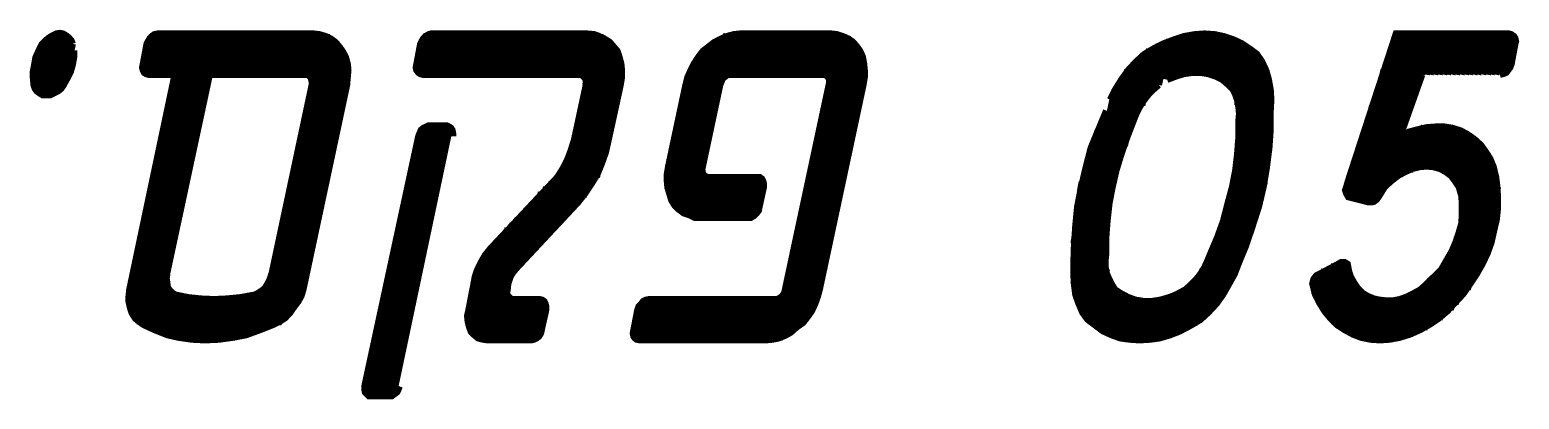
# Model space of a CAD drawing. Extents: x 489 to 720, y 1028 to 1176.
# Drawn here: x 689.005 to 691.641, y 1104.739 to 1105.394 of the extents above; entities that cross this region are included whole.
import ezdxf

# ---------------------------------------------------------------- set-up
doc = ezdxf.new("R2010")
doc.units = 0
doc.header["$MEASUREMENT"] = 0
doc.layers.add('M1280', color=7, linetype='Continuous')

msp = doc.modelspace()

# ---------------------------------------------------------------- linework, layer by layer
at = {"layer": 'M1280', "color": 7, "linetype": 'Continuous', "ltscale": 0.045455, "const_width": 0.0112}
for points in [[(689.0816, 1105.3688), (689.0793, 1105.3745), (689.0747, 1105.3801), (689.0702, 1105.3835), (689.0645, 1105.387), (689.0588, 1105.3881), (689.052, 1105.387), (689.0452, 1105.3835), (689.0395, 1105.3801), (689.0327, 1105.3745), (689.027, 1105.3688), (689.0213, 1105.3574), (689.0156, 1105.3449), (689.0134, 1105.3324), (689.0111, 1105.3199), (689.0111, 1105.3085), (689.0122, 1105.296), (689.0145, 1105.2892), (689.0179, 1105.2847), (689.0225, 1105.2813), (689.0281, 1105.2779), (689.035, 1105.2779), (689.0418, 1105.2779), (689.0486, 1105.2813), (689.0554, 1105.2847), (689.0611, 1105.2892), (689.0656, 1105.296), (689.0725, 1105.3085), (689.0781, 1105.3199), (689.0816, 1105.3324), (689.0838, 1105.3449), (689.0838, 1105.3574)], [(689.0236, 1105.2779), (689.0475, 1105.387)], [(689.0316, 1105.2779), (689.0543, 1105.387)], [(689.0395, 1105.2779), (689.0622, 1105.387)], [(689.0475, 1105.2779), (689.0691, 1105.387)], [(689.2622, 1105.3142), (689.2156, 1105.3142), (689.2111, 1105.3154), (689.2077, 1105.3176), (689.2054, 1105.3222), (689.2043, 1105.3267), (689.2054, 1105.3324), (689.2122, 1105.3688), (689.2145, 1105.3733), (689.2179, 1105.379), (689.2213, 1105.3824), (689.2259, 1105.3858), (689.2316, 1105.387), (689.5077, 1105.387), (689.5179, 1105.3858), (689.5293, 1105.3824), (689.5384, 1105.3779), (689.5463, 1105.3722), (689.5531, 1105.3642), (689.5588, 1105.3563), (689.5645, 1105.346), (689.5679, 1105.3335), (689.5691, 1105.3222), (689.5679, 1105.3097), (689.5668, 1105.296), (689.4895, 1104.9335), (689.4861, 1104.9222), (689.4804, 1104.912), (689.4725, 1104.9017), (689.4656, 1104.8915), (689.4566, 1104.8824), (689.4475, 1104.8767), (689.4361, 1104.871), (689.4134, 1104.862), (689.3884, 1104.8529), (689.3645, 1104.8483), (689.3395, 1104.8449), (689.3156, 1104.8438), (689.2929, 1104.8449), (689.2691, 1104.8483), (689.2486, 1104.8529), (689.2259, 1104.862), (689.2066, 1104.871), (689.1986, 1104.8767), (689.1918, 1104.8824), (689.1861, 1104.8915), (689.1827, 1104.9017), (689.1804, 1104.912), (689.1804, 1104.9222), (689.1816, 1104.9335), (689.277, 1105.387)], [(689.1827, 1104.9074), (689.2861, 1105.387)], [(689.1872, 1104.8892), (689.2929, 1105.387)], [(689.1929, 1104.8801), (689.3009, 1105.387)], [(689.1997, 1104.871), (689.3077, 1105.387)], [(689.2066, 1104.871), (689.3156, 1105.387)], [(689.2088, 1105.3142), (689.2236, 1105.387)], [(689.2145, 1104.871), (689.3236, 1105.387)], [(689.2156, 1105.3142), (689.2316, 1105.387)], [(689.2202, 1104.862), (689.3316, 1105.387)], [(689.2236, 1105.3142), (689.2395, 1105.387)], [(689.227, 1104.862), (689.3395, 1105.387)], [(689.2316, 1105.3142), (689.2475, 1105.387)], [(689.2395, 1105.3142), (689.2543, 1105.387)], [(689.2475, 1105.3142), (689.2622, 1105.387)], [(689.2543, 1105.3142), (689.2691, 1105.387)], [(689.3316, 1105.3142), (689.3463, 1105.387)], [(689.3395, 1105.3142), (689.3543, 1105.387)], [(689.3463, 1105.3142), (689.3622, 1105.387)], [(689.3543, 1105.3142), (689.3702, 1105.387)], [(689.3622, 1105.3142), (689.377, 1105.387)], [(689.3702, 1105.3142), (689.385, 1105.387)], [(689.377, 1105.3142), (689.3929, 1105.387)], [(689.385, 1105.3142), (689.4009, 1105.387)], [(689.3929, 1105.3142), (689.4088, 1105.387)], [(689.4009, 1105.3142), (689.4156, 1105.387)], [(689.4088, 1105.3142), (689.4236, 1105.387)], [(689.5236, 1105.387), (689.4122, 1104.862)], [(689.4156, 1105.3142), (689.4316, 1105.387)], [(689.4202, 1104.862), (689.5316, 1105.387)], [(689.4236, 1105.3142), (689.4384, 1105.387)], [(689.4316, 1105.3142), (689.4475, 1105.387)], [(689.4384, 1105.3142), (689.4543, 1105.387)], [(689.4475, 1105.3142), (689.4622, 1105.387)], [(689.4543, 1105.3142), (689.4691, 1105.387)], [(689.4622, 1105.3142), (689.477, 1105.387)], [(689.4691, 1105.3142), (689.4861, 1105.387)], [(689.477, 1105.3142), (689.4929, 1105.387)], [(689.4861, 1105.3142), (689.5009, 1105.387)], [(689.4929, 1105.3142), (689.5077, 1105.387)], [(689.5009, 1105.3142), (689.5156, 1105.387)], [(689.9884, 1105.296), (689.9895, 1105.3017), (689.9884, 1105.3074), (689.985, 1105.3108), (689.9816, 1105.3142), (689.977, 1105.3142), (689.7009, 1105.3142), (689.6963, 1105.3154), (689.6929, 1105.3176), (689.6895, 1105.3222), (689.6884, 1105.3267), (689.6895, 1105.3324), (689.6963, 1105.3688), (689.6986, 1105.3733), (689.702, 1105.379), (689.7054, 1105.3824), (689.7111, 1105.3858), (689.7156, 1105.387), (689.9918, 1105.387), (690.0043, 1105.3858), (690.0134, 1105.3824), (690.0225, 1105.3779), (690.0316, 1105.3722), (690.0384, 1105.3642), (690.0452, 1105.3563), (690.0486, 1105.346), (690.052, 1105.3335), (690.0531, 1105.3222), (690.0531, 1105.3097), (690.0509, 1105.296), (690.0293, 1105.1972), (690.0247, 1105.1767), (690.0179, 1105.1574), (690.01, 1105.1381), (689.9997, 1105.121), (689.9884, 1105.104), (689.9759, 1105.0881), (689.8656, 1104.9699), (689.8611, 1104.9642), (689.8566, 1104.9574), (689.8543, 1104.9506), (689.852, 1104.9438), (689.8509, 1104.9335), (689.8497, 1104.9279), (689.8509, 1104.9233), (689.8543, 1104.9199), (689.8577, 1104.9165), (689.8622, 1104.9165), (689.9077, 1104.9165), (689.9122, 1104.9154), (689.9156, 1104.9131), (689.9179, 1104.9085), (689.9191, 1104.904), (689.9191, 1104.8972), (689.9111, 1104.862), (689.91, 1104.8563), (689.9066, 1104.8506), (689.902, 1104.8472), (689.8975, 1104.8449), (689.8929, 1104.8438), (689.8156, 1104.8438), (689.8077, 1104.8449), (689.7986, 1104.8472), (689.7918, 1104.8529), (689.7861, 1104.8585), (689.7827, 1104.8676), (689.7804, 1104.8767), (689.7793, 1104.887), (689.7816, 1104.8972), (689.7906, 1104.9438)], [(689.6929, 1105.3142), (689.7077, 1105.387)], [(689.7009, 1105.3142), (689.7156, 1105.387)], [(689.7077, 1105.3142), (689.7236, 1105.387)], [(689.7156, 1105.3142), (689.7316, 1105.387)], [(689.7236, 1105.3142), (689.7395, 1105.387)], [(689.7316, 1105.3142), (689.7463, 1105.387)], [(689.7395, 1105.3142), (689.7543, 1105.387)], [(689.7463, 1105.3142), (689.7622, 1105.387)], [(689.7543, 1105.3142), (689.7702, 1105.387)], [(689.7622, 1105.3142), (689.777, 1105.387)], [(689.7702, 1105.3142), (689.785, 1105.387)], [(689.777, 1105.3142), (689.7929, 1105.387)], [(689.785, 1105.3142), (689.7997, 1105.387)], [(689.7929, 1105.3142), (689.8088, 1105.387)], [(689.7997, 1105.3142), (689.8156, 1105.387)], [(689.8088, 1105.3142), (689.8236, 1105.387)], [(689.8156, 1105.3142), (689.8304, 1105.387)], [(689.8236, 1105.3142), (689.8384, 1105.387)], [(689.8304, 1105.3142), (689.8475, 1105.387)], [(689.8384, 1105.3142), (689.8543, 1105.387)], [(689.8475, 1105.3142), (689.8622, 1105.387)], [(689.8543, 1105.3142), (689.8691, 1105.387)], [(689.8622, 1105.3142), (689.877, 1105.387)], [(689.8691, 1105.3142), (689.885, 1105.387)], [(689.877, 1105.3142), (689.8929, 1105.387)], [(689.885, 1105.3142), (689.9009, 1105.387)], [(689.8929, 1105.3142), (689.9077, 1105.387)], [(689.9009, 1105.3142), (689.9156, 1105.387)], [(689.9077, 1105.3142), (689.9236, 1105.387)], [(689.9156, 1105.3142), (689.9316, 1105.387)], [(689.9236, 1105.3142), (689.9384, 1105.387)], [(689.9316, 1105.3142), (689.9463, 1105.387)], [(689.935, 1105.0426), (690.0088, 1105.387)], [(689.9384, 1105.3142), (689.9543, 1105.387)], [(689.9441, 1105.0517), (690.0156, 1105.387)], [(689.9463, 1105.3142), (689.9611, 1105.387)], [(689.9543, 1105.3142), (689.9702, 1105.387)], [(689.9611, 1105.3142), (689.977, 1105.387)], [(689.9702, 1105.3142), (689.985, 1105.387)], [(689.977, 1105.3142), (689.9918, 1105.387)], [(689.985, 1105.3142), (689.9997, 1105.387)], [(690.1963, 1105.1517), (690.1952, 1105.146), (690.1963, 1105.1404), (690.1986, 1105.1358), (690.2031, 1105.1335), (690.2088, 1105.1324), (690.2929, 1105.1324), (690.2975, 1105.1324), (690.3009, 1105.1301), (690.3031, 1105.1256), (690.3043, 1105.121), (690.3043, 1105.1154), (690.2963, 1105.079), (690.2952, 1105.0733), (690.2918, 1105.0688), (690.2872, 1105.0642), (690.2816, 1105.0608), (690.277, 1105.0608), (690.1918, 1105.0608), (690.1816, 1105.0608), (690.1725, 1105.0654), (690.1622, 1105.0688), (690.1531, 1105.0756), (690.1463, 1105.0824), (690.1406, 1105.0915), (690.1372, 1105.1029), (690.1338, 1105.1142), (690.1327, 1105.1256), (690.1327, 1105.1381), (690.135, 1105.1517), (690.1656, 1105.296), (690.1691, 1105.3097), (690.1747, 1105.3222), (690.1804, 1105.3335), (690.1884, 1105.346), (690.1963, 1105.3563), (690.2066, 1105.3642), (690.2168, 1105.3722), (690.2281, 1105.3779), (690.2384, 1105.3824), (690.2509, 1105.3858), (690.2622, 1105.387), (690.4236, 1105.387), (690.4338, 1105.3858), (690.4441, 1105.3824), (690.4543, 1105.3779), (690.4622, 1105.3722), (690.4691, 1105.3642), (690.4747, 1105.3563), (690.4793, 1105.346), (690.4816, 1105.3335), (690.4827, 1105.3222), (690.4827, 1105.3097), (690.4804, 1105.296), (690.4031, 1104.9335), (690.3997, 1104.921), (690.3952, 1104.9085), (690.3895, 1104.896), (690.3816, 1104.8847), (690.3736, 1104.8745), (690.3622, 1104.8665), (690.352, 1104.8574), (690.3418, 1104.8517), (690.3304, 1104.8472), (690.3191, 1104.8449), (690.3077, 1104.8438), (690.085, 1104.8438), (690.0793, 1104.8449), (690.0759, 1104.8472), (690.0736, 1104.8506), (690.0725, 1104.8563), (690.0736, 1104.862), (690.0804, 1104.8972), (690.0827, 1104.904), (690.0872, 1104.9085), (690.0906, 1104.9131), (690.0952, 1104.9154), (690.1009, 1104.9165), (690.3225, 1104.9165), (690.3281, 1104.9165), (690.3338, 1104.9199), (690.3372, 1104.9233), (690.3406, 1104.9279), (690.3429, 1104.9335)], [(690.1702, 1105.0608), (690.2384, 1105.387)], [(690.2463, 1105.387), (690.177, 1105.0608)], [(690.2384, 1105.3142), (690.2543, 1105.387)], [(690.2463, 1105.3142), (690.2622, 1105.387)], [(690.2543, 1105.3142), (690.2691, 1105.387)], [(690.2622, 1105.3142), (690.277, 1105.387)], [(690.2691, 1105.3142), (690.2838, 1105.387)], [(690.277, 1105.3142), (690.2929, 1105.387)], [(690.2838, 1105.3142), (690.3009, 1105.387)], [(690.2929, 1105.3142), (690.3077, 1105.387)], [(690.3009, 1105.3142), (690.3156, 1105.387)], [(690.3077, 1105.3142), (690.3225, 1105.387)], [(690.3156, 1105.3142), (690.3316, 1105.387)], [(690.3225, 1105.3142), (690.3384, 1105.387)], [(690.3225, 1104.8438), (690.4384, 1105.387)], [(690.3316, 1105.3142), (690.3463, 1105.387)], [(690.3316, 1104.8438), (690.4452, 1105.387)], [(690.3384, 1105.3142), (690.3543, 1105.387)], [(690.3463, 1105.3142), (690.3611, 1105.387)], [(690.3543, 1105.3142), (690.3702, 1105.387)], [(690.3611, 1105.3142), (690.377, 1105.387)], [(690.3702, 1105.3142), (690.385, 1105.387)], [(690.377, 1105.3142), (690.3918, 1105.387)], [(690.385, 1105.3142), (690.3997, 1105.387)], [(690.3918, 1105.3142), (690.4088, 1105.387)], [(690.3997, 1105.3142), (690.4156, 1105.387)], [(690.4088, 1105.3142), (690.4236, 1105.387)], [(690.4156, 1105.3142), (690.4304, 1105.387)], [(690.91, 1105.2506), (690.8963, 1105.2176), (690.8827, 1105.1847), (690.8736, 1105.1495), (690.8656, 1105.1154), (690.8588, 1105.0813), (690.8554, 1105.046), (690.8531, 1105.012), (690.852, 1104.979), (690.852, 1104.9608), (690.8531, 1104.9426), (690.8554, 1104.9245), (690.8611, 1104.9085), (690.8679, 1104.8926), (690.877, 1104.8801), (690.8906, 1104.8699), (690.9043, 1104.8597), (690.9191, 1104.8529), (690.935, 1104.8472), (690.952, 1104.8449), (690.9691, 1104.8438), (690.9872, 1104.8449), (691.0043, 1104.8472), (691.0236, 1104.8529), (691.0406, 1104.8597), (691.06, 1104.8699), (691.077, 1104.8801), (691.0906, 1104.8926), (691.1054, 1104.9085), (691.1168, 1104.9245), (691.127, 1104.9426), (691.1372, 1104.9608), (691.1441, 1104.979), (691.1577, 1105.012), (691.1691, 1105.046), (691.1804, 1105.0813), (691.1884, 1105.1154), (691.1941, 1105.1495), (691.1986, 1105.1847), (691.2009, 1105.2176), (691.2009, 1105.2506), (691.202, 1105.2699), (691.2009, 1105.2881), (691.1975, 1105.3063), (691.1929, 1105.3222), (691.1861, 1105.337), (691.177, 1105.3506), (691.1634, 1105.3608), (691.1497, 1105.3699), (691.135, 1105.3767), (691.1179, 1105.3824), (691.102, 1105.3858), (691.0838, 1105.387), (691.0668, 1105.3858), (691.0475, 1105.3824), (691.0304, 1105.3767), (691.0122, 1105.3699), (690.9941, 1105.3608), (690.977, 1105.3506), (690.9622, 1105.337), (690.9486, 1105.3222), (690.9372, 1105.3063), (690.9259, 1105.2881), (690.9168, 1105.2699)], [(691.0384, 1105.3142), (691.0543, 1105.387)], [(691.0452, 1105.3142), (691.0611, 1105.387)], [(691.0543, 1105.3142), (691.0691, 1105.387)], [(691.0611, 1105.3142), (691.077, 1105.387)], [(691.0691, 1105.3142), (691.0838, 1105.387)], [(691.077, 1105.3142), (691.0929, 1105.387)], [(691.0838, 1105.3142), (691.0997, 1105.387)], [(691.0929, 1105.3142), (691.1077, 1105.387)], [(691.0997, 1105.3142), (691.1145, 1105.387)], [(691.4691, 1105.3142), (691.4304, 1105.2051), (691.4452, 1105.2131), (691.4622, 1105.2176), (691.477, 1105.221), (691.4929, 1105.2222), (691.5088, 1105.2222), (691.5225, 1105.2199), (691.5372, 1105.2154), (691.5497, 1105.2085), (691.5611, 1105.2006), (691.5725, 1105.1904), (691.5816, 1105.1779), (691.5895, 1105.1654), (691.5952, 1105.1517), (691.5997, 1105.1335), (691.602, 1105.1154), (691.6031, 1105.096), (691.6031, 1105.0779), (691.6009, 1105.0574), (691.5963, 1105.0381), (691.5918, 1105.0176), (691.585, 1104.9983), (691.5759, 1104.979), (691.5656, 1104.9608), (691.5543, 1104.9438), (691.5418, 1104.9256), (691.5281, 1104.9108), (691.5134, 1104.8949), (691.4986, 1104.8824), (691.4816, 1104.871), (691.4656, 1104.862), (691.4475, 1104.854), (691.4293, 1104.8483), (691.4111, 1104.8449), (691.3941, 1104.8438), (691.3781, 1104.8449), (691.3611, 1104.8483), (691.3463, 1104.854), (691.3316, 1104.862), (691.3179, 1104.871), (691.3066, 1104.8824), (691.2963, 1104.8949), (691.2872, 1104.9097), (691.2793, 1104.9256), (691.2747, 1104.9438), (691.2759, 1104.9495), (691.2781, 1104.954), (691.2816, 1104.9585), (691.2861, 1104.9608), (691.3202, 1104.979), (691.3259, 1104.9824), (691.3316, 1104.9824), (691.3372, 1104.979), (691.3395, 1104.9665), (691.3429, 1104.9563), (691.3486, 1104.946), (691.3554, 1104.9358), (691.3634, 1104.9279), (691.3725, 1104.9222), (691.3838, 1104.9176), (691.3941, 1104.9154), (691.4054, 1104.9142), (691.4179, 1104.9142), (691.4293, 1104.9165), (691.4418, 1104.921), (691.4531, 1104.9267), (691.4656, 1104.9335), (691.4781, 1104.9449), (691.4906, 1104.9574), (691.5031, 1104.9699), (691.5122, 1104.9858), (691.5213, 1105.0017), (691.5281, 1105.0176), (691.5338, 1105.0347), (691.5384, 1105.0506), (691.5395, 1105.0688), (691.5395, 1105.0847), (691.5384, 1105.0995), (691.5338, 1105.1154), (691.527, 1105.1256), (691.5202, 1105.1347), (691.5111, 1105.1415), (691.5009, 1105.1472), (691.4884, 1105.1506), (691.477, 1105.1517), (691.4645, 1105.1506), (691.4509, 1105.1472), (691.4384, 1105.1415), (691.4259, 1105.1347), (691.4145, 1105.1256), (691.4031, 1105.1154), (691.3918, 1105.0972), (691.3884, 1105.0926), (691.3838, 1105.0892), (691.3793, 1105.0881), (691.3747, 1105.0881), (691.3384, 1105.0972), (691.335, 1105.1029), (691.3327, 1105.1097), (691.335, 1105.1165), (691.3372, 1105.1245), (691.4225, 1105.387), (691.6225, 1105.387), (691.627, 1105.3858), (691.6316, 1105.3824), (691.6338, 1105.379), (691.635, 1105.3733), (691.6338, 1105.3688), (691.627, 1105.3324), (691.6247, 1105.3267), (691.6213, 1105.3222), (691.6179, 1105.3176), (691.6122, 1105.3154), (691.6066, 1105.3142)], [(691.3588, 1105.0881), (691.4225, 1105.387)], [(691.3668, 1105.0881), (691.4304, 1105.387)], [(691.3747, 1105.0881), (691.4384, 1105.387)], [(691.3827, 1105.0881), (691.4452, 1105.387)], [(691.3918, 1105.0972), (691.4531, 1105.387)], [(691.4031, 1105.1154), (691.4611, 1105.387)], [(691.4122, 1105.1245), (691.4691, 1105.387)], [(691.4486, 1105.2597), (691.477, 1105.387)], [(691.4691, 1105.3142), (691.4838, 1105.387)], [(691.477, 1105.3142), (691.4918, 1105.387)], [(691.4838, 1105.3142), (691.4997, 1105.387)], [(691.4918, 1105.3142), (691.5077, 1105.387)], [(691.4997, 1105.3142), (691.5145, 1105.387)], [(691.5077, 1105.3142), (691.5225, 1105.387)], [(691.5145, 1105.3142), (691.5304, 1105.387)], [(691.5225, 1105.3142), (691.5384, 1105.387)], [(691.5304, 1105.3142), (691.5463, 1105.387)], [(691.5384, 1105.3142), (691.5531, 1105.387)], [(691.5463, 1105.3142), (691.5611, 1105.387)], [(691.5531, 1105.3142), (691.5679, 1105.387)], [(691.5611, 1105.3142), (691.577, 1105.387)], [(691.5679, 1105.3142), (691.585, 1105.387)], [(691.577, 1105.3142), (691.5918, 1105.387)], [(691.585, 1105.3142), (691.5997, 1105.387)], [(691.5918, 1105.3142), (691.6066, 1105.387)], [(691.5997, 1105.3142), (691.6145, 1105.387)], [(691.6066, 1105.3142), (691.6225, 1105.387)], [(691.6145, 1105.3142), (691.6304, 1105.387)], [(689.0122, 1105.296), (689.027, 1105.3688)], [(689.0179, 1105.287), (689.0384, 1105.3767)], [(689.0566, 1105.287), (689.0747, 1105.3767)], [(689.0656, 1105.296), (689.0816, 1105.3688)], [(689.4293, 1104.871), (689.5372, 1105.3767)], [(689.4361, 1104.871), (689.5441, 1105.3767)], [(689.4452, 1104.871), (689.5497, 1105.3688)], [(689.4543, 1104.8801), (689.5554, 1105.3597)], [(689.9554, 1105.0699), (690.0213, 1105.3767)], [(689.9656, 1105.079), (690.0293, 1105.3767)], [(689.9759, 1105.0881), (690.035, 1105.3688)], [(689.985, 1105.0972), (690.0406, 1105.3597)], [(690.1441, 1105.0881), (690.202, 1105.3597)], [(690.1497, 1105.079), (690.2122, 1105.3688)], [(690.1554, 1105.0699), (690.2213, 1105.3767)], [(690.1634, 1105.0699), (690.2293, 1105.3767)], [(690.3406, 1104.8529), (690.452, 1105.3767)], [(690.3486, 1104.8529), (690.46, 1105.3767)], [(690.3577, 1104.862), (690.4656, 1105.3688)], [(690.3679, 1104.871), (690.4713, 1105.3597)], [(690.9588, 1105.2335), (690.9861, 1105.3597)], [(690.9736, 1105.2597), (690.9941, 1105.3597)], [(690.985, 1105.2779), (691.0031, 1105.3688)], [(690.9941, 1105.287), (691.0122, 1105.3688)], [(691.0031, 1105.296), (691.0213, 1105.3767)], [(691.0134, 1105.3063), (691.0293, 1105.3767)], [(691.0213, 1105.3063), (691.0361, 1105.3767)], [(691.0293, 1105.3063), (691.0441, 1105.3767)], [(691.1054, 1105.3063), (691.1202, 1105.3767)], [(691.1134, 1105.3063), (691.1281, 1105.3767)], [(691.1202, 1105.3063), (691.1372, 1105.3767)], [(691.1259, 1105.296), (691.1441, 1105.3767)], [(691.1327, 1105.287), (691.1497, 1105.3688)], [(691.1384, 1105.2779), (691.1577, 1105.3688)], [(691.1418, 1105.2597), (691.1634, 1105.3597)], [(691.1441, 1105.2335), (691.1702, 1105.3597)], [(689.4634, 1104.8892), (689.5622, 1105.3506)], [(689.4747, 1104.9074), (689.5668, 1105.3324)], [(689.9963, 1105.1154), (690.0475, 1105.3506)], [(690.0088, 1105.1324), (690.0509, 1105.3324)], [(690.135, 1105.1154), (690.1816, 1105.3324)], [(690.1384, 1105.0972), (690.1918, 1105.3506)], [(690.377, 1104.8801), (690.477, 1105.3506)], [(690.3884, 1104.8972), (690.4804, 1105.3324)], [(690.8656, 1104.8972), (690.9577, 1105.3324)], [(690.8713, 1104.8892), (690.9668, 1105.3404)], [(690.9429, 1105.1881), (690.977, 1105.3506)], [(691.0861, 1104.8892), (691.1827, 1105.3404)], [(691.0963, 1104.8972), (691.1884, 1105.3324)], [(691.177, 1105.3506), (691.1441, 1105.1972)], [(689.3236, 1105.3142), (689.4929, 1105.3142), (689.4975, 1105.3142), (689.5009, 1105.3108), (689.5031, 1105.3074), (689.5043, 1105.3017), (689.5043, 1105.296)], [(690.2463, 1105.3142), (690.2406, 1105.3142), (690.2361, 1105.3108), (690.2316, 1105.3074), (690.2293, 1105.3017), (690.227, 1105.296)], [(690.4191, 1105.296), (690.4202, 1105.3017), (690.4191, 1105.3074), (690.4168, 1105.3108), (690.4122, 1105.3142), (690.4088, 1105.3142), (690.2463, 1105.3142)], [(690.8566, 1104.9245), (690.9372, 1105.3063)], [(690.86, 1104.9074), (690.9475, 1105.3233)], [(691.0031, 1105.296), (690.9941, 1105.2881), (690.985, 1105.279), (690.977, 1105.2688), (690.9691, 1105.2563), (690.9634, 1105.2449), (690.9588, 1105.2335), (690.9475, 1105.204), (690.9372, 1105.1745), (690.9281, 1105.1449), (690.9213, 1105.1154), (690.9156, 1105.0858), (690.9122, 1105.0551), (690.91, 1105.0267), (690.91, 1104.9972), (690.9088, 1104.9858), (690.9088, 1104.9733), (690.9111, 1104.962), (690.9156, 1104.9517), (690.9202, 1104.9426), (690.9259, 1104.9335), (690.9384, 1104.9256), (690.9497, 1104.9199), (690.9622, 1104.9154), (690.977, 1104.9131), (690.9906, 1104.9131), (691.0054, 1104.9154), (691.0213, 1104.9199), (691.035, 1104.9256), (691.0497, 1104.9335), (691.06, 1104.9426), (691.0691, 1104.9517), (691.077, 1104.962), (691.0838, 1104.9733), (691.0895, 1104.9858), (691.0941, 1104.9972), (691.1066, 1105.0267), (691.1168, 1105.0551), (691.1247, 1105.0858), (691.1327, 1105.1154), (691.1384, 1105.1449), (691.1418, 1105.1745), (691.1441, 1105.204), (691.1441, 1105.2335), (691.1452, 1105.2449), (691.1441, 1105.2563), (691.1418, 1105.2688), (691.1384, 1105.279), (691.1338, 1105.2881), (691.1259, 1105.296), (691.1156, 1105.3051), (691.1043, 1105.3108), (691.0906, 1105.3154), (691.077, 1105.3176), (691.0622, 1105.3176), (691.0475, 1105.3154), (691.0327, 1105.3108), (691.0179, 1105.3051)], [(691.1054, 1104.9074), (691.1941, 1105.3233)], [(691.1168, 1104.9245), (691.1975, 1105.3063)], [(691.3531, 1105.0972), (691.4009, 1105.3233)], [(690.852, 1104.9438), (690.9247, 1105.287)], [(691.1281, 1104.9438), (691.2009, 1105.287)], [(690.852, 1104.979), (690.91, 1105.2506)], [(691.1441, 1104.979), (691.2009, 1105.2506)], [(691.3463, 1105.0972), (691.3804, 1105.2597)], [(689.7543, 1105.2051), (689.7543, 1105.2108), (689.7531, 1105.2165), (689.7509, 1105.2199), (689.7475, 1105.2222), (689.7429, 1105.2245), (689.7111, 1105.2245), (689.7066, 1105.2222), (689.702, 1105.2199), (689.6975, 1105.2165), (689.6952, 1105.2108), (689.6929, 1105.2051), (689.5975, 1104.762), (689.5975, 1104.7563), (689.5986, 1104.7517), (689.602, 1104.7483), (689.6054, 1104.7449), (689.61, 1104.7449), (689.6418, 1104.7449), (689.6463, 1104.7449), (689.6509, 1104.7483), (689.6554, 1104.7517), (689.6577, 1104.7563), (689.66, 1104.762)], [(689.6031, 1104.7449), (689.7043, 1105.2245)], [(689.61, 1104.7449), (689.7111, 1105.2245)], [(689.6179, 1104.7449), (689.7191, 1105.2245)], [(689.6247, 1104.7449), (689.7281, 1105.2245)], [(689.6327, 1104.7449), (689.735, 1105.2245)], [(689.6418, 1104.7449), (689.7429, 1105.2245)], [(689.6486, 1104.7449), (689.7497, 1105.2245)], [(691.4577, 1105.1517), (691.4725, 1105.2245)], [(691.4656, 1105.1517), (691.4804, 1105.2245)], [(691.4725, 1105.1517), (691.4872, 1105.2245)], [(691.4804, 1105.1517), (691.4963, 1105.2245)], [(691.4872, 1105.1517), (691.5043, 1105.2245)], [(691.4963, 1105.1517), (691.5111, 1105.2245)], [(691.502, 1105.1415), (691.5191, 1105.2245)], [(689.9679, 1105.1972), (689.9622, 1105.179), (689.9566, 1105.1642), (689.9486, 1105.1483), (689.9384, 1105.1324), (689.8202, 1105.0063), (689.8111, 1104.9949), (689.8043, 1104.9835), (689.7975, 1104.9699), (689.7929, 1104.9563), (689.7906, 1104.9438)], [(690.027, 1105.1881), (690.0293, 1105.1972)], [(690.852, 1105.0154), (690.8941, 1105.2142)], [(691.1588, 1105.0154), (691.2009, 1105.2142)], [(691.4225, 1105.1324), (691.4384, 1105.2051)], [(691.4327, 1105.1415), (691.4475, 1105.2142)], [(691.4395, 1105.1415), (691.4554, 1105.2142)], [(691.4475, 1105.1415), (691.4634, 1105.2142)], [(691.5088, 1105.1415), (691.5247, 1105.2142)], [(691.5168, 1105.1415), (691.5316, 1105.2142)], [(691.5225, 1105.1324), (691.5406, 1105.2142)], [(691.5281, 1105.1245), (691.5475, 1105.2142)], [(691.5338, 1105.1154), (691.5531, 1105.2051)], [(691.5384, 1105.0972), (691.5611, 1105.2051)], [(691.5406, 1105.0699), (691.5668, 1105.1972)], [(691.3384, 1105.0972), (691.3577, 1105.1881)], [(691.5088, 1104.8892), (691.5725, 1105.1881)], [(691.5191, 1104.8972), (691.5793, 1105.1779)], [(691.5281, 1104.9074), (691.585, 1105.1688)], [(689.9259, 1105.0335), (689.9497, 1105.1517)], [(691.5406, 1104.9245), (691.5895, 1105.1608)], [(691.5497, 1104.9335), (691.5952, 1105.1517)], [(689.8963, 1105.0063), (689.9191, 1105.1154)], [(689.9066, 1105.0154), (689.9293, 1105.1245)], [(689.9156, 1105.0256), (689.9384, 1105.1324)], [(690.185, 1105.0608), (690.1997, 1105.1324)], [(690.1918, 1105.0608), (690.2088, 1105.1324)], [(690.1997, 1105.0608), (690.2156, 1105.1324)], [(690.2088, 1105.0608), (690.2236, 1105.1324)], [(690.2156, 1105.0608), (690.2304, 1105.1324)], [(690.2236, 1105.0608), (690.2384, 1105.1324)], [(690.2304, 1105.0608), (690.2463, 1105.1324)], [(690.2384, 1105.0608), (690.2543, 1105.1324)], [(690.2463, 1105.0608), (690.2622, 1105.1324)], [(690.2543, 1105.0608), (690.2691, 1105.1324)], [(690.2622, 1105.0608), (690.277, 1105.1324)], [(690.2691, 1105.0608), (690.2838, 1105.1324)], [(690.277, 1105.0608), (690.2929, 1105.1324)], [(690.2838, 1105.0608), (690.2997, 1105.1324)], [(690.8634, 1105.1063), (690.8668, 1105.1245)], [(691.1861, 1105.1063), (691.1906, 1105.1245)], [(691.5611, 1104.9529), (691.5997, 1105.1324)], [(691.5736, 1104.979), (691.6031, 1105.1154)], [(689.8747, 1104.979), (689.8986, 1105.0881)], [(689.885, 1104.9892), (689.91, 1105.1063)], [(689.8304, 1104.8438), (689.8781, 1105.0699)], [(689.8656, 1104.9699), (689.8895, 1105.079)], [(691.5895, 1105.0154), (691.6031, 1105.079)], [(689.8088, 1104.8438), (689.8509, 1105.0426)], [(689.8156, 1104.8438), (689.86, 1105.0517)], [(689.8236, 1104.8438), (689.8691, 1105.0608)], [(689.7941, 1104.8529), (689.8293, 1105.0154)], [(689.7997, 1104.8438), (689.8384, 1105.0256)], [(690.877, 1104.8801), (690.91, 1105.0335)], [(691.077, 1104.8801), (691.11, 1105.0335)], [(691.4997, 1104.8801), (691.5304, 1105.0256)], [(689.7827, 1104.871), (689.8088, 1104.9892)], [(689.7884, 1104.862), (689.8202, 1105.0063)], [(690.8827, 1104.871), (690.91, 1104.9972)], [(691.0668, 1104.871), (691.0941, 1104.9972)], [(691.4918, 1104.8801), (691.5145, 1104.9892)], [(689.2486, 1104.9608), (689.2475, 1104.9529), (689.2486, 1104.946), (689.2497, 1104.9381), (689.2531, 1104.9324), (689.2577, 1104.9279), (689.2634, 1104.9245)], [(689.2634, 1104.9245), (689.2861, 1104.9199), (689.3077, 1104.9176), (689.3316, 1104.9165), (689.3543, 1104.9176), (689.3781, 1104.9199), (689.4031, 1104.9245), (689.41, 1104.9279), (689.4168, 1104.9324), (689.4225, 1104.9381), (689.427, 1104.946), (689.4304, 1104.9529), (689.4327, 1104.9608)], [(690.8906, 1104.871), (690.9111, 1104.9699)], [(691.06, 1104.871), (691.0804, 1104.9699)], [(691.2781, 1104.9245), (691.2861, 1104.9608)], [(691.2838, 1104.9165), (691.2963, 1104.9699)], [(691.2895, 1104.9074), (691.3043, 1104.9699)], [(691.2963, 1104.8972), (691.3134, 1104.979)], [(691.302, 1104.8892), (691.3202, 1104.979)], [(691.3077, 1104.8801), (691.3281, 1104.979)], [(691.3134, 1104.871), (691.3372, 1104.979)], [(691.3202, 1104.871), (691.3406, 1104.9608)], [(691.4725, 1104.862), (691.4929, 1104.9608)], [(691.4816, 1104.871), (691.5043, 1104.9699)], [(689.235, 1104.862), (689.2509, 1104.9335)], [(689.4043, 1104.862), (689.4202, 1104.9335)], [(690.8963, 1104.862), (690.9156, 1104.9529)], [(690.9043, 1104.862), (690.9202, 1104.9438)], [(690.91, 1104.8529), (690.9259, 1104.9335)], [(691.0327, 1104.8529), (691.0497, 1104.9335)], [(691.0418, 1104.862), (691.06, 1104.9438)], [(691.0497, 1104.862), (691.0691, 1104.9529)], [(691.2747, 1104.9438), (691.277, 1104.9529)], [(691.3259, 1104.862), (691.3463, 1104.9529)], [(691.335, 1104.862), (691.352, 1104.9438)], [(691.3406, 1104.8529), (691.3577, 1104.9335)], [(691.4475, 1104.8529), (691.4656, 1104.9335)], [(691.4577, 1104.862), (691.4747, 1104.9438)], [(691.4656, 1104.862), (691.4838, 1104.9529)], [(689.2418, 1104.8529), (689.2566, 1104.9245)], [(689.2486, 1104.8529), (689.2634, 1104.9245)], [(689.2566, 1104.8529), (689.2713, 1104.9245)], [(689.2634, 1104.8529), (689.2804, 1104.9245)], [(689.2691, 1104.8438), (689.2861, 1104.9165)], [(689.277, 1104.8438), (689.2929, 1104.9165)], [(689.2861, 1104.8438), (689.3009, 1104.9165)], [(689.2929, 1104.8438), (689.3077, 1104.9165)], [(689.3009, 1104.8438), (689.3156, 1104.9165)], [(689.3077, 1104.8438), (689.3236, 1104.9165)], [(689.3156, 1104.8438), (689.3316, 1104.9165)], [(689.3236, 1104.8438), (689.3395, 1104.9165)], [(689.3316, 1104.8438), (689.3463, 1104.9165)], [(689.3395, 1104.8438), (689.3543, 1104.9165)], [(689.3463, 1104.8438), (689.3622, 1104.9165)], [(689.3543, 1104.8438), (689.3702, 1104.9165)], [(689.3622, 1104.8438), (689.377, 1104.9165)], [(689.3725, 1104.8529), (689.3872, 1104.9245)], [(689.3793, 1104.8529), (689.3941, 1104.9245)], [(689.3872, 1104.8529), (689.4031, 1104.9245)], [(689.3941, 1104.8529), (689.41, 1104.9245)], [(689.8384, 1104.8438), (689.8543, 1104.9165)], [(689.8475, 1104.8438), (689.8622, 1104.9165)], [(689.8543, 1104.8438), (689.8691, 1104.9165)], [(689.8622, 1104.8438), (689.877, 1104.9165)], [(689.8691, 1104.8438), (689.885, 1104.9165)], [(689.877, 1104.8438), (689.8929, 1104.9165)], [(689.885, 1104.8438), (689.9009, 1104.9165)], [(689.8929, 1104.8438), (689.9077, 1104.9165)], [(689.9009, 1104.8438), (689.9156, 1104.9165)], [(690.077, 1104.8438), (690.0929, 1104.9165)], [(690.085, 1104.8438), (690.1009, 1104.9165)], [(690.0929, 1104.8438), (690.1077, 1104.9165)], [(690.1009, 1104.8438), (690.1156, 1104.9165)], [(690.1077, 1104.8438), (690.1225, 1104.9165)], [(690.1156, 1104.8438), (690.1316, 1104.9165)], [(690.1225, 1104.8438), (690.1384, 1104.9165)], [(690.1316, 1104.8438), (690.1463, 1104.9165)], [(690.1384, 1104.8438), (690.1543, 1104.9165)], [(690.1463, 1104.8438), (690.1611, 1104.9165)], [(690.1543, 1104.8438), (690.1702, 1104.9165)], [(690.1611, 1104.8438), (690.177, 1104.9165)], [(690.1702, 1104.8438), (690.185, 1104.9165)], [(690.177, 1104.8438), (690.1918, 1104.9165)], [(690.185, 1104.8438), (690.1997, 1104.9165)], [(690.1918, 1104.8438), (690.2088, 1104.9165)], [(690.1997, 1104.8438), (690.2156, 1104.9165)], [(690.2088, 1104.8438), (690.2236, 1104.9165)], [(690.2156, 1104.8438), (690.2304, 1104.9165)], [(690.2236, 1104.8438), (690.2384, 1104.9165)], [(690.2304, 1104.8438), (690.2463, 1104.9165)], [(690.2384, 1104.8438), (690.2543, 1104.9165)], [(690.2463, 1104.8438), (690.2622, 1104.9165)], [(690.2543, 1104.8438), (690.2691, 1104.9165)], [(690.2622, 1104.8438), (690.277, 1104.9165)], [(690.2691, 1104.8438), (690.2838, 1104.9165)], [(690.277, 1104.8438), (690.2929, 1104.9165)], [(690.2838, 1104.8438), (690.2997, 1104.9165)], [(690.2929, 1104.8438), (690.3077, 1104.9165)], [(690.2997, 1104.8438), (690.3156, 1104.9165)], [(690.3077, 1104.8438), (690.3225, 1104.9165)], [(690.3156, 1104.8438), (690.3316, 1104.9165)], [(690.9168, 1104.8529), (690.9327, 1104.9245)], [(690.9247, 1104.8529), (690.9406, 1104.9245)], [(690.9327, 1104.8529), (690.9475, 1104.9245)], [(690.9384, 1104.8438), (690.9531, 1104.9165)], [(690.9463, 1104.8438), (690.9611, 1104.9165)], [(690.9531, 1104.8438), (690.9691, 1104.9165)], [(690.9611, 1104.8438), (690.977, 1104.9165)], [(690.9691, 1104.8438), (690.985, 1104.9165)], [(690.977, 1104.8438), (690.9918, 1104.9165)], [(690.985, 1104.8438), (690.9997, 1104.9165)], [(690.9918, 1104.8438), (691.0066, 1104.9165)], [(690.9997, 1104.8438), (691.0156, 1104.9165)], [(691.0088, 1104.8529), (691.0247, 1104.9245)], [(691.0179, 1104.8529), (691.0327, 1104.9245)], [(691.0247, 1104.8529), (691.0395, 1104.9245)], [(691.3475, 1104.8529), (691.3634, 1104.9245)], [(691.3554, 1104.8529), (691.3702, 1104.9245)], [(691.3634, 1104.8529), (691.377, 1104.9165)], [(691.3679, 1104.8438), (691.385, 1104.9165)], [(691.377, 1104.8438), (691.3918, 1104.9165)], [(691.385, 1104.8438), (691.3997, 1104.9165)], [(691.3918, 1104.8438), (691.4066, 1104.9165)], [(691.3997, 1104.8438), (691.4156, 1104.9165)], [(691.4066, 1104.8438), (691.4225, 1104.9165)], [(691.4156, 1104.8438), (691.4304, 1104.9165)], [(691.4225, 1104.8438), (691.4384, 1104.9165)], [(691.4327, 1104.8529), (691.4475, 1104.9245)], [(691.4395, 1104.8529), (691.4554, 1104.9245)]]:
    msp.add_lwpolyline(points, dxfattribs=at)

doc.saveas('drawing.dxf')
